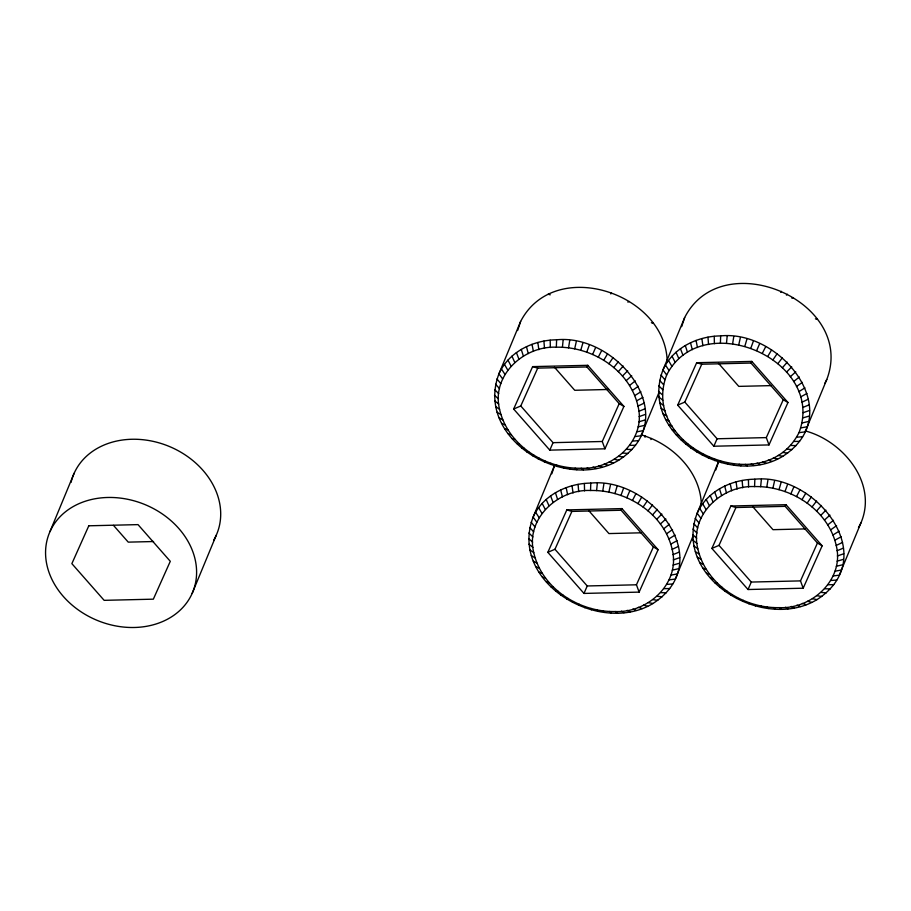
<?xml version="1.0" encoding="UTF-8"?>
<svg xmlns="http://www.w3.org/2000/svg" width="911" height="911" viewBox="0 0 911 911"><rect width="100%" height="100%" fill="white"/><g stroke="black" fill="none" stroke-linecap="round" stroke-linejoin="round"><path stroke-width="1.37" d="M556.336 347.205C592.127 346.374 629.831 369.98 637.985 406.078C646.514 439.865 613.786 469.769 581.229 468.243C545.438 469.074 507.734 445.456 499.581 409.369C491.052 375.571 523.779 345.668 556.336 347.205L556.621 339.803C617.59 333.551 684.161 417.91 618.728 460.226C565.173 492.68 474.244 439.079 498.932 373.84L520.625 321.446C554.435 256.185 666.055 292.966 667.216 361.974M590.522 490.494C626.312 489.662 664.017 513.28 672.17 549.367C680.699 583.165 647.972 613.057 615.415 611.532C579.624 612.363 541.92 588.757 533.766 552.658C525.237 518.86 557.965 488.968 590.522 490.494L590.806 483.092C651.775 476.852 718.358 561.199 652.925 603.515C599.358 635.969 508.429 582.368 533.117 517.129L554.81 464.747L551.804 473.822M720.385 343.299L720.669 335.897C781.638 329.657 848.209 414.004 782.777 456.32C729.221 488.774 638.292 435.173 662.98 369.934L684.673 317.552C722.172 243.784 856.556 301.37 826.789 379.488L805.096 431.882L798.981 432.657C764.078 501.323 638.975 447.711 666.67 374.979C701.584 306.312 826.687 359.925 798.981 432.657M754.57 486.588C790.361 485.757 828.065 509.374 836.218 545.461C844.748 579.259 812.02 609.163 779.463 607.637C743.672 608.468 705.968 584.851 697.815 548.764C689.297 514.966 722.013 485.062 754.57 486.588L754.855 479.197C815.823 472.946 882.406 557.304 816.973 599.62C763.407 632.075 672.477 578.474 697.166 513.235L718.859 460.841L715.852 469.917M562.417 347.285L563.146 339.894M596.603 490.585L597.331 483.194M726.466 343.39L727.194 335.988M760.651 486.679L761.38 479.288M550.688 464.473L550.813 463.266M610.86 293.968L610.985 292.761M584.873 607.774L584.999 606.555M645.045 437.257L645.17 436.05L641.31 434.843M714.736 460.567L714.862 459.36M748.922 603.868L749.047 602.661M568.544 347.831L569.728 340.486M602.729 491.131L603.913 483.775M732.592 343.937L733.776 336.58M766.777 487.226L767.962 479.869M574.67 348.833L576.31 341.557M608.855 492.134L610.507 484.857M738.719 344.939L740.358 337.662M772.904 488.228L774.555 480.951M517.607 330.522L520.625 321.446M681.656 326.628L684.673 317.552M580.751 350.291L582.846 343.117M614.948 493.58L617.032 486.417M744.799 346.385L746.895 339.211M778.996 489.674L781.08 482.511M586.752 352.17L589.28 345.144M620.938 495.47L623.477 488.444M750.801 348.275L753.329 341.238M784.986 491.564L787.525 484.538M833.178 575.946L839.282 575.171L860.986 522.789C877.84 483.115 843.085 441.004 805.358 430.937M50.014 531.512L74.121 473.299M192.141 593.448A77.526 62.643 22.5 0 0 107.703 497.474A77.526 62.643 22.5 0 0 63.383 596.511A77.526 62.643 22.5 0 0 192.141 593.448L216.249 535.247M658.949 392.561L641.048 435.777L634.933 436.551M693.134 535.862L675.233 579.077L669.13 579.851M592.605 354.481L595.578 347.626M626.791 497.782L629.763 490.927M756.654 350.587L759.626 343.72M790.839 493.876L793.811 487.021M549.8 450.136L553.045 442.666L520.773 405.976L537.718 368.124L586.923 366.951L619.207 403.641L623.91 406.408L604.938 448.816L549.8 450.136L513.645 409.028L532.628 366.621L587.766 365.311L623.91 406.408M583.985 593.425L587.231 585.967L554.958 549.276L571.903 511.413L621.12 510.251L653.392 546.93L658.106 549.697L639.123 592.116L583.985 593.425L547.841 552.328L566.813 509.909L621.951 508.6L658.106 549.697M713.848 446.231L717.094 438.772L684.821 402.081L701.766 364.218L750.983 363.045L783.255 399.735L787.969 402.503L768.986 444.921L713.848 446.231L677.693 405.133L696.676 362.715L751.814 361.405L787.969 402.503M748.033 589.519L751.279 582.061L719.007 545.37L735.951 507.518L785.168 506.345L817.44 543.036L822.155 545.803L803.172 588.21L748.033 589.519L711.89 548.422L730.861 506.015L785.999 504.694L822.155 545.803M604.938 448.816L602.262 441.493L619.207 403.641M639.123 592.116L636.447 584.794L653.392 546.93M768.986 444.921L766.31 437.599L783.255 399.735M803.172 588.21L800.496 580.888L817.44 543.036M586.923 366.951L587.766 365.311M621.12 510.251L621.951 508.6M750.983 363.045L751.814 361.405M785.168 506.345L785.999 504.694M598.276 357.203L601.67 350.541M632.473 500.492L635.855 493.842M762.325 353.297L765.718 346.647M796.521 496.597L799.915 489.936M556.621 339.803C533.334 340.054 508.725 351.783 498.932 373.84L502.621 378.885M590.806 483.092C567.53 483.342 542.922 495.072 533.117 517.129L536.818 522.185M720.669 335.897C697.382 336.148 672.773 347.877 662.98 369.934L666.67 374.979M754.855 479.197C731.579 479.448 706.97 491.166 697.166 513.235L700.866 518.279M824.922 383.144L826.789 379.488M858.481 527.651L860.986 522.789M544.402 461.991L544.96 460.955M650.898 439.569L651.467 438.533C677.545 449.795 700.263 474.38 701.322 503.851M578.587 605.291L579.145 604.255M780.761 292.374L781.319 291.338M708.451 458.085L709.009 457.049M742.636 601.385L743.194 600.349M603.731 360.3L607.523 353.878M637.916 503.601L641.72 497.167M767.779 356.395L771.571 349.972M801.965 499.695L805.768 493.261M608.912 363.762L613.092 357.59M643.098 507.051L647.288 500.891M772.961 359.856L777.14 353.684M807.157 503.157L811.337 496.985M613.798 367.554L618.341 361.667M647.983 510.855L652.527 504.967M777.846 363.66L782.39 357.772M812.031 506.949L816.575 501.061M618.33 371.654L623.215 366.074M652.515 514.954L657.4 509.374M782.378 367.759L787.263 362.168M816.563 511.048L821.449 505.468M622.486 376.038L627.679 370.777M786.535 372.132L791.727 366.871M656.683 519.327L661.864 514.066M820.731 515.421L825.913 510.171M626.244 380.65L631.71 375.731M790.292 376.744L795.758 371.836M660.429 523.95L665.895 519.031M824.478 520.044L829.944 515.125M538.299 459.076L539.278 458.244M786.432 295.096L787.423 294.253M702.347 455.17L703.326 454.338M572.495 602.365L573.475 601.533M736.543 598.47L737.523 597.627M629.558 385.478L635.263 380.912M793.606 381.572L799.311 377.017M663.743 528.767L669.46 524.212M827.792 524.861L833.508 520.306M632.405 390.466L638.326 386.275M796.453 386.56L802.375 382.369M666.59 533.766L672.512 529.576M830.638 529.86L836.571 525.67M634.773 395.59L640.866 391.776M798.822 391.684L804.914 387.881M668.959 538.879L675.062 535.076M833.007 534.985L839.111 531.17M636.641 400.806L642.87 397.378M800.689 396.9L806.918 393.484M670.826 544.095L677.067 540.678M834.875 540.2L841.115 536.773M637.985 406.078L644.316 403.038M802.033 402.172L808.364 399.143M672.17 549.367L678.513 546.338M836.218 545.461L842.561 542.432M627.838 302.099L629.228 301.484M791.887 298.193L793.276 297.59M532.445 455.751L533.835 455.136M696.494 451.845L697.883 451.241M566.631 599.039L568.02 598.436M730.679 595.134L732.068 594.53M513.645 409.028L520.773 405.976M677.693 405.133L684.821 402.081M547.841 552.328L554.958 549.276M711.89 548.422L719.007 545.37M638.805 411.351L645.204 408.709M802.853 407.456L809.253 404.814M672.99 554.651L679.39 552.009M837.038 550.745L843.438 548.103M639.089 416.612L645.512 414.357M803.138 412.706L809.56 410.451M673.286 559.901L679.697 557.646M837.334 555.995L843.745 553.751M638.85 421.793L645.25 419.925M802.898 417.887L809.298 416.02M673.035 565.093L679.435 563.226M837.084 561.187L843.484 559.32M638.064 426.872L644.407 425.38M802.113 422.966L808.456 421.474M672.261 570.172L678.604 568.68M836.309 566.266L842.652 564.774M526.877 452.027L528.653 451.674M690.925 448.121L692.702 447.779M561.062 595.327L562.839 594.974M725.11 591.421L726.887 591.068M636.755 431.803L643.007 430.675M800.815 427.908L807.055 426.781M670.952 575.103L677.192 573.976M835 571.197L841.24 570.07M632.61 441.083L638.543 440.651M796.658 437.178L802.591 436.745M666.795 584.384L672.739 583.94M830.843 580.478L836.788 580.045M521.639 447.95L523.768 447.882M685.687 444.044L687.816 443.976M555.824 591.25L557.953 591.182M719.872 587.344L722.002 587.276M608.491 389.475L574.739 390.284L554.457 367.224M771.139 385.615L738.787 386.378L718.506 363.318M553.045 442.666L602.262 441.493M717.094 438.772L766.31 437.599M153.56 541.533L128.246 542.136L113.488 525.362M641.276 532.81L608.935 533.573L588.643 510.513M805.324 528.904L772.983 529.678L752.691 506.618M587.231 585.967L636.447 584.794M751.279 582.061L800.496 580.888M793.845 441.459L799.573 441.334M629.797 445.365L635.525 445.24M828.031 584.748L833.759 584.634M663.982 588.654L669.71 588.54M790.566 445.445L796.055 445.627M626.517 449.351L632.006 449.522M824.751 588.745L830.24 588.916M660.703 592.64L666.192 592.822M786.842 449.123L792.058 449.567M622.794 453.018L628.009 453.473M821.039 592.412L826.243 592.867M656.99 596.318L662.195 596.762M680.813 439.637L683.284 439.876M516.765 443.543L519.236 443.782M714.998 582.938L717.469 583.177M550.95 586.843L553.421 587.071M782.72 452.448L787.628 453.143M618.671 456.354L623.579 457.049M816.905 595.737L821.813 596.443M652.857 599.643L657.765 600.338M778.21 455.409L782.777 456.32M614.162 459.303L618.728 460.226M812.396 598.698L816.973 599.62M648.347 602.604L652.925 603.515M676.349 434.946L679.116 435.504M512.301 438.84L515.068 439.409M710.534 578.234L713.313 578.792M546.486 582.14L549.265 582.698M548.149 294.253L550.255 294.811M773.359 457.971L777.561 459.076M609.311 461.877L613.513 462.982M807.545 601.271L811.758 602.376M643.496 605.166L647.71 606.27M696.676 362.715L701.766 364.218M532.628 366.621L537.718 368.124M730.861 506.015L735.951 507.518M566.813 509.909L571.903 511.413M815.413 318.839L817.452 319.442M651.365 322.745L653.403 323.348M672.318 429.981L675.37 430.892M508.27 433.887L511.322 434.786M706.503 573.281L709.555 574.181M542.455 577.175L545.507 578.086M768.189 460.123L772.027 461.387M604.141 464.029L607.979 465.293M802.386 603.424L806.212 604.688M638.338 607.318L642.164 608.582M668.754 424.799L672.056 426.063M504.705 428.705L508.008 429.969M702.95 568.1L706.241 569.364M538.891 571.994L542.193 573.258M645.17 436.05L651.467 438.533M762.758 461.854L766.185 463.243M598.709 465.749L602.137 467.149M796.954 605.143L800.382 606.532M632.906 609.049L636.333 610.438M665.69 419.436L669.209 421.076M501.642 423.342L505.161 424.97M699.887 562.736L703.394 564.365M535.839 566.642L539.346 568.27M757.109 463.13L760.104 464.621M593.05 467.036L596.056 468.527M791.295 606.43L794.301 607.91M627.246 610.324L630.253 611.816M663.151 413.936L666.841 415.951M499.103 417.842L502.792 419.846M697.336 557.236L701.026 559.24M533.288 561.13L536.978 563.146M751.256 463.961L753.83 465.51M587.208 467.867L589.781 469.416M785.453 607.261L788.026 608.81M621.404 611.156L623.978 612.704M661.147 408.333L664.973 410.736M497.099 412.239L500.925 414.63M695.332 551.633L699.158 554.025M531.284 555.528L535.11 557.931M659.701 402.673L663.629 405.463M693.886 545.974L697.815 548.764M495.652 406.579L499.581 409.369M529.838 549.868L533.766 552.658M745.278 464.337L747.407 465.92M779.463 607.637L781.592 609.208M581.229 468.243L583.359 469.814M615.415 611.532L617.544 613.114M658.824 397.002L662.809 400.18M693.009 540.303L696.995 543.48M494.764 400.908L498.761 404.085M528.961 544.197L532.946 547.374M658.505 391.366L662.513 394.93M692.702 534.655L696.71 538.219M494.457 395.26L498.465 398.836M528.653 538.56L532.662 542.125M739.197 464.246L740.871 465.817M773.382 607.546L775.067 609.117M575.148 468.152L576.822 469.723M609.334 611.452L611.019 613.023M658.778 385.786L662.764 389.749M692.964 529.086L696.949 533.037M494.73 389.692L498.716 393.643M528.915 532.992L532.901 536.943M659.61 380.331L663.538 384.67M693.795 523.631L697.735 527.959M495.561 384.237L499.49 388.564M529.746 527.537L533.687 531.865M661.01 375.036L664.848 379.728M695.207 518.336L699.044 523.028M496.962 378.942L500.799 383.633M531.159 522.231L534.996 526.934M733.07 463.699L734.289 465.236M767.256 606.999L768.485 608.525M569.022 467.605L570.24 469.142M603.207 610.905L604.437 612.431M665.474 365.072L669.004 370.458M699.659 508.361L703.19 513.747M501.426 368.966L504.956 374.353M535.611 512.267L539.141 517.653M668.503 360.471L671.817 366.176M702.688 503.772L706.002 509.477M504.455 364.377L507.769 370.082M538.64 507.678L541.954 513.371M726.944 462.697L727.707 464.154M761.129 605.997L761.903 607.455M562.896 466.603L563.658 468.06M597.081 609.903L597.855 611.349M672.022 356.19L675.097 362.191M706.207 499.49L709.282 505.48M507.974 360.096L511.048 366.085M542.159 503.384L545.233 509.386M676.008 352.25L678.809 358.513M710.204 495.538L713.006 501.813M511.959 356.144L514.761 362.419M546.156 499.444L548.957 505.707M680.449 348.674L682.943 355.188M714.634 491.963L717.128 498.476M516.4 352.568L518.894 359.093M550.586 495.869L553.079 502.382M685.288 345.497L687.452 352.227M719.474 488.786L721.637 495.527M521.24 349.391L523.404 356.133M555.425 492.692L557.589 499.422M690.504 342.741L692.303 349.665M724.689 486.03L726.488 492.953M526.456 346.635L528.255 353.57M560.641 489.936L562.44 496.859M755.048 604.54L755.367 605.895M720.852 461.251L721.17 462.594M591 608.446L591.319 609.801M556.803 465.157L557.122 466.5M730.235 483.718L731.658 490.801M696.05 340.429L697.462 347.512M566.186 487.624L567.61 494.707M532.001 344.324L533.413 351.418M736.077 481.862L737.09 489.082M701.88 338.573L702.893 345.781M572.028 485.768L573.042 492.988M537.832 342.479L538.845 349.687M742.146 480.484L742.75 487.795M707.961 337.195L708.553 344.506M578.098 484.39L578.701 491.701M543.913 341.101L544.505 348.401M748.432 479.596L748.591 486.964M714.235 336.307L714.395 343.675M584.384 483.502L584.543 490.87M550.187 340.202L550.346 347.569M71.058 482.363A77.526 62.643 22.5 0 1 168.433 446.105A77.526 62.643 22.5 0 1 213.743 540.109M88.8 525.795L71.867 563.647L104.139 600.338L153.344 599.165L170.289 561.313L138.017 524.622L88.8 525.795"/></g></svg>
